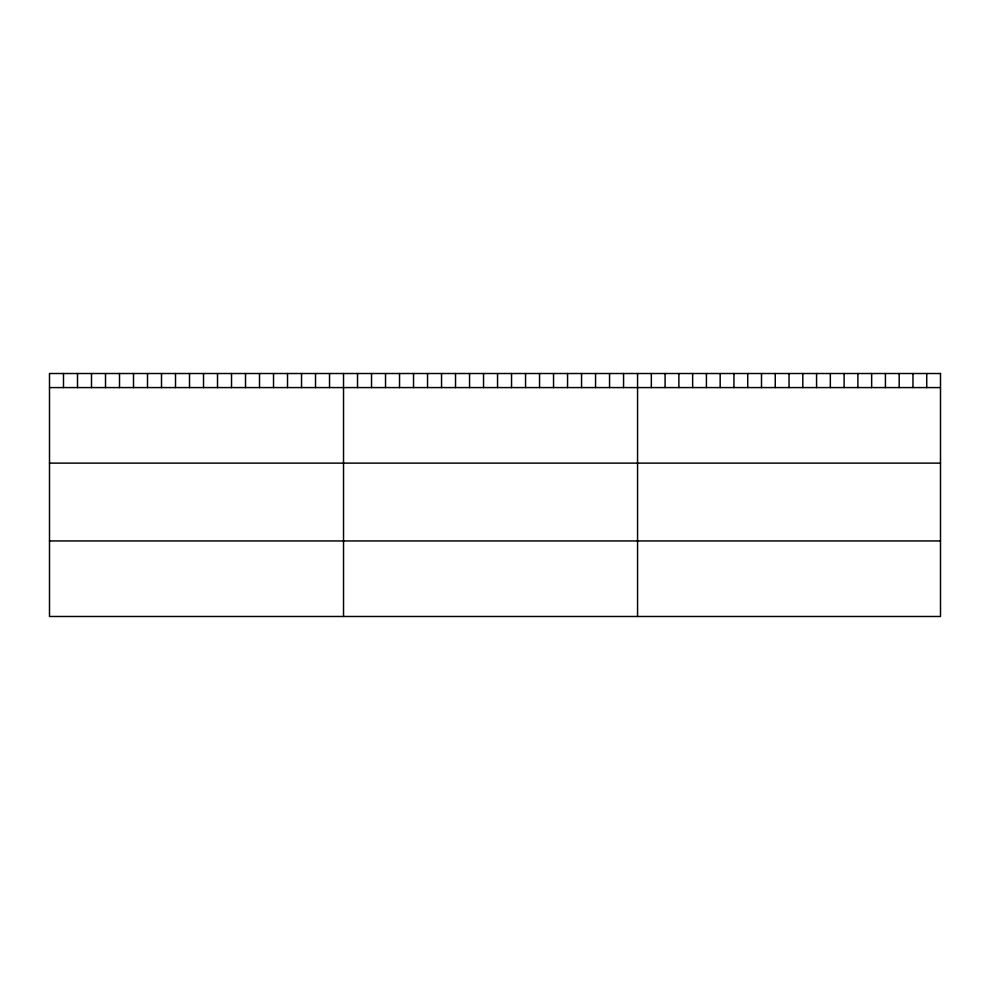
<?xml version="1.0" encoding="UTF-8"?>
<svg xmlns="http://www.w3.org/2000/svg" width="990" height="990" viewBox="0 0 990 990"><rect width="100%" height="100%" fill="white"/><g stroke="black" fill="none" stroke-linecap="round" stroke-linejoin="round"><path stroke-width="1.49" d="M49.5 387.585L940.5 387.585M49.5 463.122L940.5 463.122M49.5 540.948L940.5 540.948M926.727 373.515L926.727 387.585M912.966 373.515L912.966 387.585M899.192 373.515L899.192 387.585M885.419 373.515L885.419 387.585M871.646 373.515L871.646 387.585M857.885 373.515L857.885 387.585M844.111 373.515L844.111 387.585M830.338 373.515L830.338 387.585M816.564 373.515L816.564 387.585M802.803 373.515L802.803 387.585M789.03 373.515L789.03 387.585M775.257 373.515L775.257 387.585M761.496 373.515L761.496 387.585M747.722 373.515L747.722 387.585M733.949 373.515L733.949 387.585M720.176 373.515L720.176 387.585M706.415 373.515L706.415 387.585M692.641 373.515L692.641 387.585M678.868 373.515L678.868 387.585M665.094 373.515L665.094 387.585M651.333 373.515L651.333 387.585M637.56 373.515L637.56 616.485M623.564 373.515L623.564 387.585M609.555 373.515L609.555 387.585M595.559 373.515L595.559 387.585M581.551 373.515L581.551 387.585M567.555 373.515L567.555 387.585M553.546 373.515L553.546 387.585M539.55 373.515L539.55 387.585M525.554 373.515L525.554 387.585M511.545 373.515L511.545 387.585M497.549 373.515L497.549 387.585M483.541 373.515L483.541 387.585M469.545 373.515L469.545 387.585M455.536 373.515L455.536 387.585M441.54 373.515L441.54 387.585M427.544 373.515L427.544 387.585M413.535 373.515L413.535 387.585M399.539 373.515L399.539 387.585M385.531 373.515L385.531 387.585M371.535 373.515L371.535 387.585M357.526 373.515L357.526 387.585M343.53 373.515L343.53 616.485M329.534 373.515L329.534 387.585M315.525 373.515L315.525 387.585M301.529 373.515L301.529 387.585M287.521 373.515L287.521 387.585M273.525 373.515L273.525 387.585M259.516 373.515L259.516 387.585M245.52 373.515L245.52 387.585M231.524 373.515L231.524 387.585M217.515 373.515L217.515 387.585M203.519 373.515L203.519 387.585M189.511 373.515L189.511 387.585M175.515 373.515L175.515 387.585M161.506 373.515L161.506 387.585M147.51 373.515L147.51 387.585M133.514 373.515L133.514 387.585M119.505 373.515L119.505 387.585M105.509 373.515L105.509 387.585M91.501 373.515L91.501 387.585M77.505 373.515L77.505 387.585M63.496 373.515L63.496 387.585M940.5 373.515L49.5 373.515L49.5 616.485L940.5 616.485L940.5 373.515"/></g></svg>
